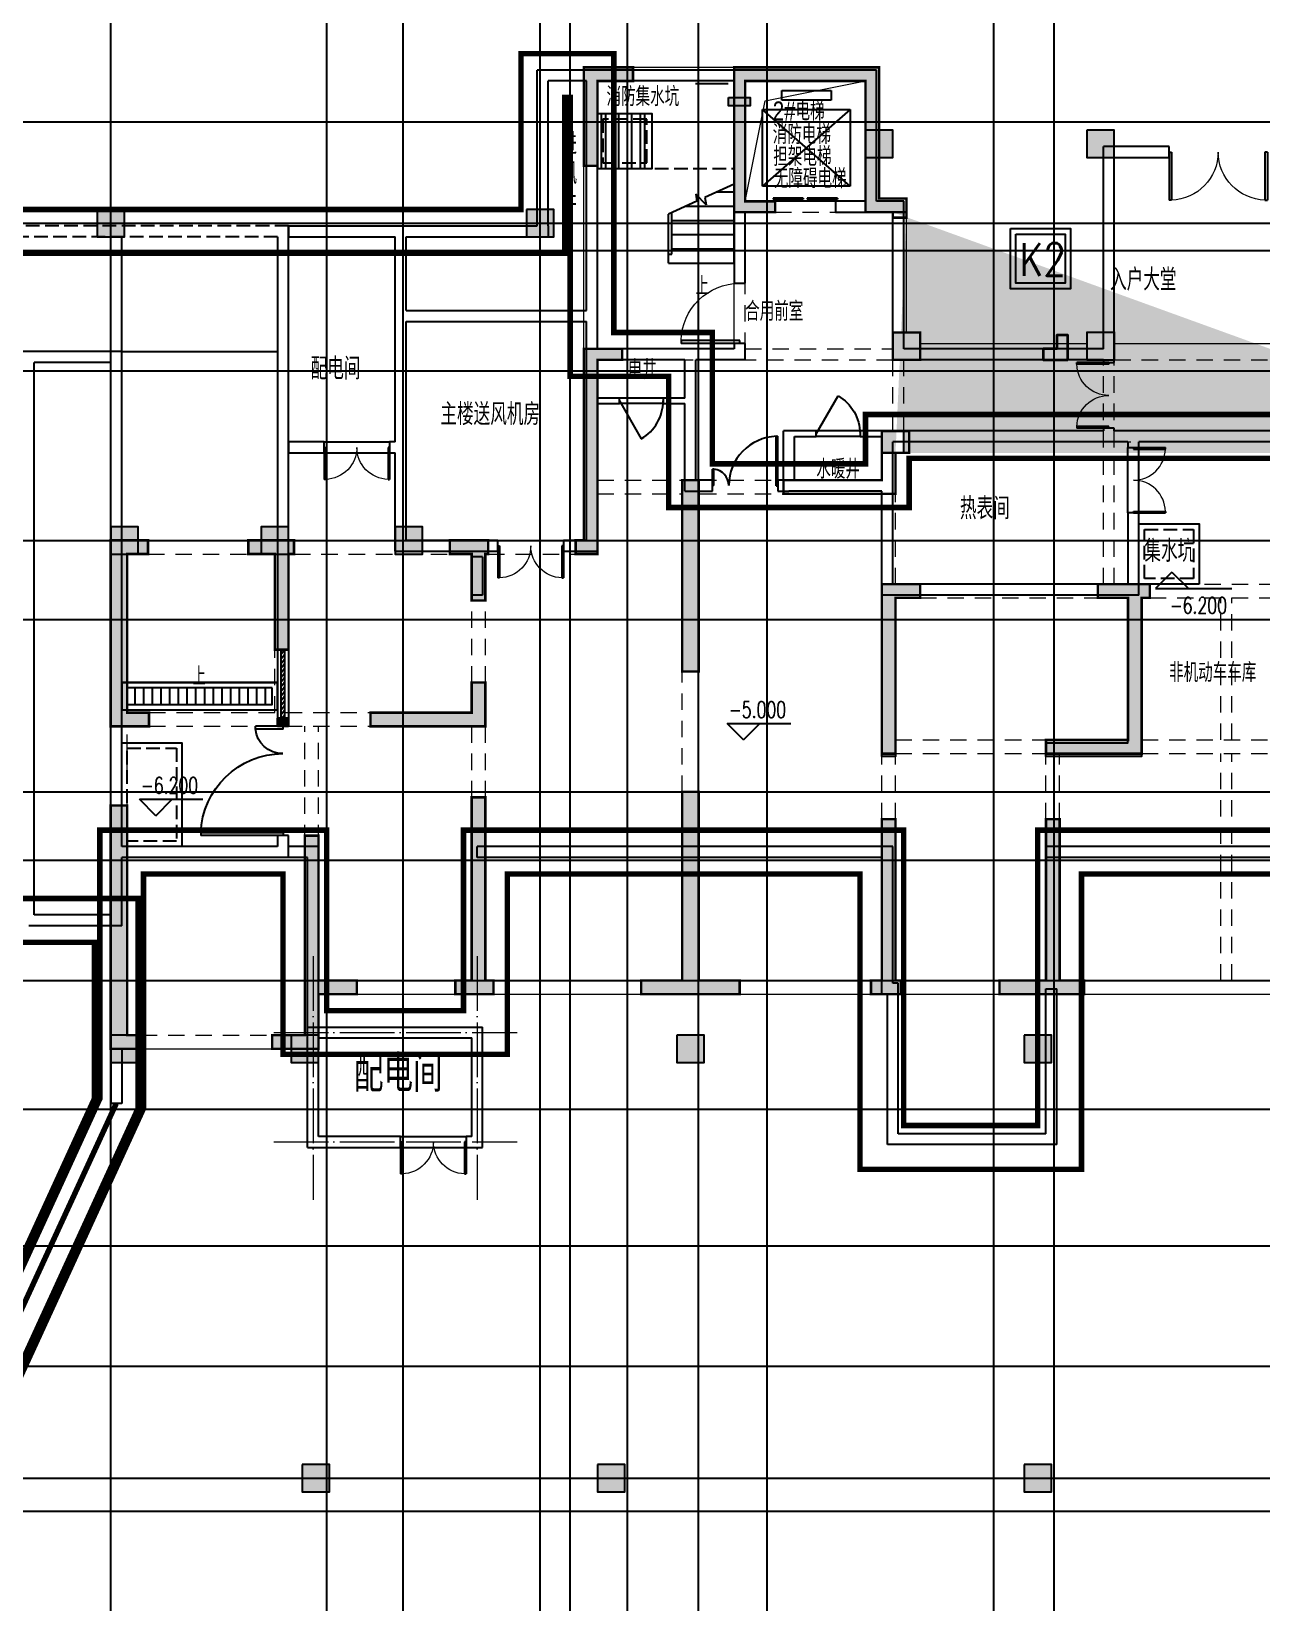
# Model space of a CAD drawing. Extents: x 369444 to 684549, y -549309 to 575337.
# Drawn here: x 395924 to 418417, y 172933 to 201663 of the extents above; entities that cross this region are included whole.
import ezdxf

# ---------------------------------------------------------------- set-up
doc = ezdxf.new("R2010")
doc.units = 0
doc.header["$LTSCALE"] = 1000
doc.header["$MEASUREMENT"] = 0
for name, pattern in [('__DASH', [0.35, 0.25, -0.1]), ('DASH', [0.35, 0.25, -0.1]), ('DOTE', [2.42, 2, -0.2, 0.02, -0.2]), ('线型3', [500, 300, -200])]:
    doc.linetypes.add(name, pattern=pattern)
for name, color, linetype, lineweight in [('15077', 150, 'Continuous', 18), ('DOTE2', 122, 'DOTE', 9), ('TEXT', 7, 'Continuous', 13), ('柱', 2, 'Continuous', 35), ('梁', 4, 'Continuous', 18), ('梁虚线', 134, '线型3', 18), ('洞口边线', 9, 'Continuous', 18)]:
    doc.layers.add(name, color=color, linetype=linetype, lineweight=lineweight)
for name, color, linetype in [('A-DIM-门窗', 181, 'Continuous'), ('COLUMN', 9, 'Continuous'), ('DIM_ELEV', 3, 'Continuous'), ('DIM_IDEN', 3, 'Continuous'), ('DIM_SYMB', 3, 'Continuous'), ('DOTE', 1, 'Continuous'), ('EVTR', 2, 'Continuous'), ('PUB_TEXT', 7, 'Continuous'), ('STAIR', 2, 'Continuous'), ('WALL', 9, 'Continuous'), ('WINDOW', 4, 'Continuous'), ('房间名称', 72, 'Continuous'), ('排水', 61, 'Continuous'), ('看线', 8, 'Continuous'), ('砼墙', 151, 'Continuous'), ('车库集水坑', 60, 'Continuous'), ('防火分区线', 7, 'Continuous'), ('集水坑图层', 125, 'Continuous')]:
    doc.layers.add(name, color=color, linetype=linetype)
doc.styles.add('_HNSJY', font='HNSJY-07.shx', dxfattribs={"width": 0.75, "bigfont": 'HNSJY-HZ.shx'})
doc.styles.add('_HZTXT', font='txt.shx', dxfattribs={"width": 0.8, "bigfont": 'HZTXT.shx'})
doc.styles.add('_TCH_DIM', font='SIMPLEX', dxfattribs={"bigfont": 'GBCBIG'})
doc.styles.add('HNSJY', font='hnsjy-07.shx', dxfattribs={"width": 0.8, "bigfont": 'hnsjy-hz.shx'})

# ---------------------------------------------------------------- blocks, each defined once
blk = doc.blocks.new('asdfsdgdhfjgh')
at = {"layer": 'WALL'}
h = blk.add_hatch(color=0, dxfattribs=at)
h.dxf.hatch_style = 1
h.paths.add_polyline_path([(-453474, -165869), (-453474, -165369), (-453974, -165369), (-453974, -165869)], flags=17)
h.paths.add_polyline_path([(-457774, -165869), (-457774, -165369), (-458274, -165369), (-458274, -165869)], flags=17)
h.paths.add_polyline_path([(-461324, -165869), (-461324, -165369), (-461824, -165369), (-461824, -165869)], flags=17)
h.paths.add_polyline_path([(-449124, -165869), (-449124, -165369), (-449674, -165369), (-449674, -165869)], flags=17)
h.paths.add_polyline_path([(-449674, -167569), (-449424, -167569), (-449424, -167169), (-449824, -167169), (-449824, -167569)], flags=17)
h.paths.add_polyline_path([(-461774, -167569), (-461624, -167569), (-461624, -167169), (-462024, -167169), (-462024, -167569)], flags=17)
h.paths.add_polyline_path([(-446924, -160969), (-449124, -160969), (-449124, -163169), (-448574, -163169), (-448574, -163369), (-449374, -163369), (-449374, -160719), (-446724, -160719), (-446724, -163369), (-447474, -163369), (-447474, -163169), (-446924, -163169)])
h.paths.add_polyline_path([(-457524, -170219), (-458074, -170219), (-458074, -169969), (-457524, -169969), (-457124, -169969), (-457124, -170219), (-457274, -170219), (-457274, -173119), (-459024, -173119), (-459024, -172869), (-457524, -172869)])
h.paths.add_polyline_path([(-444224, -160969), (-444874, -160969), (-444874, -160719), (-443974, -160719), (-443974, -162519), (-444224, -162519)])
h.paths.add_polyline_path([(-466574, -160769), (-467224, -160769), (-467224, -162319), (-467474, -162319), (-467474, -160519), (-466574, -160519)])
h.paths.add_polyline_path([(-451574, -177469), (-452424, -177469), (-453124, -177469), (-453124, -177219), (-452674, -177219), (-452674, -174269), (-452424, -174269), (-452424, -177219), (-451574, -177219)])
h.paths.add_polyline_path([(-459024, -177469), (-459874, -177469), (-459874, -177219), (-459024, -177219), (-459024, -174269), (-458774, -174269), (-458774, -177219), (-458324, -177219), (-458324, -177469)])
h.paths.add_polyline_path([(-453374, -170219), (-453924, -170219), (-453924, -172869), (-452424, -172869), (-452424, -173119), (-454174, -173119), (-454174, -170219), (-454324, -170219), (-454324, -169969), (-453924, -169969), (-453374, -169969)])
h.paths.add_polyline_path([(-437849, -169419), (-438324, -169419), (-438324, -171169), (-438574, -171169), (-438574, -169419), (-438674, -169419), (-438674, -169169), (-438324, -169169), (-437849, -169169)])
h.paths.add_polyline_path([(-441624, -177469), (-441924, -177469), (-442324, -177469), (-442324, -177219), (-442174, -177219), (-442174, -173869), (-441924, -173869), (-441924, -177219), (-441624, -177219)])
h.paths.add_polyline_path([(-445024, -177469), (-446049, -177469), (-446824, -177469), (-446824, -177219), (-446074, -177219), (-446074, -173769), (-445774, -173769), (-445774, -177219), (-445024, -177219)])
h.paths.add_polyline_path([(-469274, -171769), (-469274, -172569), (-471374, -172569), (-471374, -172319), (-469524, -172319), (-469524, -171769)])
h.paths.add_polyline_path([(-461574, -163169), (-462324, -163169), (-462324, -160769), (-464524, -160769), (-464524, -162969), (-463974, -162969), (-463974, -163169), (-464724, -163169), (-464724, -160519), (-462074, -160519), (-462074, -162919), (-461574, -162919)])
h.paths.add_polyline_path([(-449674, -170219), (-450124, -170219), (-450124, -169969), (-449424, -169969), (-449424, -173119), (-449674, -173119)])
h.paths.add_polyline_path([(-461324, -170219), (-461774, -170219), (-461774, -173119), (-462024, -173119), (-462024, -169969), (-461324, -169969)])
h.paths.add_polyline_path([(-465649, -177469), (-466424, -177469), (-466424, -177219), (-465674, -177219), (-465674, -173769), (-465374, -173769), (-465374, -177219), (-464624, -177219), (-464624, -177469)])
h.paths.add_polyline_path([(-469524, -177469), (-469824, -177469), (-469824, -177219), (-469524, -177219), (-469524, -173869), (-469274, -173869), (-469274, -177219), (-469124, -177219), (-469124, -177469)])
h.paths.add_polyline_path([(-473124, -169419), (-473599, -169419), (-473599, -169169), (-473124, -169169), (-472774, -169169), (-472774, -169419), (-472874, -169419), (-472874, -171169), (-473124, -171169)])
h.paths.add_polyline_path([(-435324, -178469), (-435874, -178469), (-435874, -178219), (-435624, -178219), (-435624, -174019), (-435324, -174019)])
h.paths.add_polyline_path([(-475574, -178469), (-476124, -178469), (-476124, -174019), (-475824, -174019), (-475824, -178219), (-475574, -178219)])
h.paths.add_polyline_path([(-443824, -169419), (-444224, -169419), (-444224, -165869), (-444624, -165869), (-444624, -165669), (-443974, -165669), (-443974, -169169), (-443824, -169169)])
h.paths.add_polyline_path([(-467224, -169419), (-467624, -169419), (-467624, -169169), (-467474, -169169), (-467474, -165669), (-466774, -165669), (-466774, -165869), (-467224, -165869)])
h.paths.add_polyline_path([(-439124, -177469), (-439824, -177469), (-439824, -177219), (-439124, -177219), (-439124, -174569), (-438874, -174569), (-438874, -177219), (-438874, -178219), (-438274, -178219), (-438274, -178469), (-439124, -178469)])
h.paths.add_polyline_path([(-465374, -168069), (-465374, -171569), (-465674, -171569), (-465674, -168069)])
h.paths.add_polyline_path([(-471624, -177469), (-472324, -177469), (-472324, -178469), (-473174, -178469), (-473174, -178219), (-472574, -178219), (-472574, -177219), (-472574, -174569), (-472324, -174569), (-472324, -177219), (-471624, -177219)])
h.paths.add_polyline_path([(-445774, -168069), (-445774, -171569), (-446074, -171569), (-446074, -168069)])
h.paths.add_polyline_path([(-449424, -177469), (-449774, -177469), (-449774, -177219), (-449674, -177219), (-449674, -174269), (-449424, -174269), (-449424, -177219), (-449224, -177219), (-449224, -177469)])
h.paths.add_polyline_path([(-461674, -177469), (-462024, -177469), (-462224, -177469), (-462224, -177219), (-462024, -177219), (-462024, -174269), (-461774, -174269), (-461774, -177219), (-461674, -177219)])
h.paths.add_polyline_path([(-435324, -172569), (-436024, -172569), (-436024, -172319), (-435624, -172319), (-435624, -169419), (-435999, -169419), (-435999, -169169), (-435324, -169169)])
h.paths.add_polyline_path([(-475424, -172569), (-476124, -172569), (-476124, -169169), (-475449, -169169), (-475449, -169419), (-475824, -169419), (-475824, -172319), (-475424, -172319)])
h.paths.add_polyline_path([(-442174, -169419), (-442224, -169419), (-442224, -169169), (-441924, -169169), (-441524, -169169), (-441524, -169419), (-441924, -169419), (-441924, -170269), (-442174, -170269)])
h.paths.add_polyline_path([(-469224, -169419), (-469274, -169419), (-469274, -170269), (-469524, -170269), (-469524, -169419), (-469924, -169419), (-469924, -169169), (-469524, -169169), (-469224, -169169)])
h.paths.add_polyline_path([(-440074, -172569), (-442174, -172569), (-442174, -171769), (-441924, -171769), (-441924, -172319), (-440074, -172319)])
edge = h.paths.add_edge_path()
edge.add_line((-461824, -163169), (-461824, -163269))
edge.add_line((-461824, -163269), (-461574, -163269))
edge.add_line((-461574, -163269), (-461574, -163169))
edge.add_line((-461774, -167569), (-461774, -168319))
edge.add_line((-461774, -168319), (-463824, -168319))
edge.add_line((-463824, -168319), (-463824, -168069))
edge.add_line((-463824, -168069), (-462024, -168069))
edge.add_line((-462024, -168069), (-462024, -167569))
edge.add_line((-449424, -167569), (-449424, -168069))
edge.add_line((-449424, -168069), (-447624, -168069))
edge.add_line((-447624, -168069), (-447624, -168319))
edge.add_line((-447624, -168319), (-449674, -168319))
edge.add_line((-449674, -168319), (-449674, -167569))
h.paths.add_polyline_path([(-462024, -168319), (-461774, -168319), (-461774, -167569), (-462024, -167569)], flags=16)
h.paths.add_polyline_path([(-463824, -168319), (-462024, -168319), (-462024, -168069), (-463824, -168069)], flags=16)
h.paths.add_polyline_path([(-449674, -168069), (-449424, -168069), (-449424, -167569), (-449674, -167569)], flags=16)
h.paths.add_polyline_path([(-449674, -168319), (-447624, -168319), (-447624, -168069), (-449674, -168069)], flags=16)
h.paths.add_polyline_path([(-461824, -163269), (-461574, -163269), (-461574, -163169), (-461824, -163169)], flags=16)
at = {"layer": 'WALL', "color": 0}
for points in [[(-466574, -160769), (-467224, -160769), (-467224, -162319), (-467474, -162319), (-467474, -160519), (-466574, -160519)], [(-461574, -163169), (-462324, -163169), (-462324, -160769), (-464524, -160769), (-464524, -162969), (-463974, -162969), (-463974, -163169), (-464724, -163169), (-464724, -160519), (-462074, -160519), (-462074, -162919), (-461574, -162919)], [(-461324, -165869), (-461324, -165369), (-461824, -165369), (-461824, -165869)], [(-457774, -165869), (-457774, -165369), (-458274, -165369), (-458274, -165869)], [(-467224, -169419), (-467624, -169419), (-467624, -169169), (-467474, -169169), (-467474, -165669), (-466774, -165669), (-466774, -165869), (-467224, -165869)], [(-461774, -167569), (-461624, -167569), (-461624, -167169), (-462024, -167169), (-462024, -167569)], [(-465374, -168069), (-465374, -171569), (-465674, -171569), (-465674, -168069)], [(-475424, -172569), (-476124, -172569), (-476124, -169169), (-475449, -169169), (-475449, -169419), (-475824, -169419), (-475824, -172319), (-475424, -172319)], [(-473124, -169419), (-473599, -169419), (-473599, -169169), (-473124, -169169), (-472774, -169169), (-472774, -169419), (-472874, -169419), (-472874, -171169), (-473124, -171169)], [(-469224, -169419), (-469274, -169419), (-469274, -170269), (-469524, -170269), (-469524, -169419), (-469924, -169419), (-469924, -169169), (-469524, -169169), (-469224, -169169)], [(-461324, -170219), (-461774, -170219), (-461774, -173119), (-462024, -173119), (-462024, -169969), (-461324, -169969)], [(-457524, -170219), (-458074, -170219), (-458074, -169969), (-457524, -169969), (-457124, -169969), (-457124, -170219), (-457274, -170219), (-457274, -173119), (-459024, -173119), (-459024, -172869), (-457524, -172869)], [(-469274, -171769), (-469274, -172569), (-471374, -172569), (-471374, -172319), (-469524, -172319), (-469524, -171769)], [(-465649, -177469), (-466424, -177469), (-466424, -177219), (-465674, -177219), (-465674, -173769), (-465374, -173769), (-465374, -177219), (-464624, -177219), (-464624, -177469)], [(-475574, -178469), (-476124, -178469), (-476124, -174019), (-475824, -174019), (-475824, -178219), (-475574, -178219)], [(-469524, -177469), (-469824, -177469), (-469824, -177219), (-469524, -177219), (-469524, -173869), (-469274, -173869), (-469274, -177219), (-469124, -177219), (-469124, -177469)], [(-461674, -177469), (-462024, -177469), (-462224, -177469), (-462224, -177219), (-462024, -177219), (-462024, -174269), (-461774, -174269), (-461774, -177219), (-461674, -177219)], [(-459024, -177469), (-459874, -177469), (-459874, -177219), (-459024, -177219), (-459024, -174269), (-458774, -174269), (-458774, -177219), (-458324, -177219), (-458324, -177469)], [(-471624, -177469), (-472324, -177469), (-472324, -178469), (-473174, -178469), (-473174, -178219), (-472574, -178219), (-472574, -177219), (-472574, -174569), (-472324, -174569), (-472324, -177219), (-471624, -177219)]]:
    blk.add_lwpolyline(points, close=True, dxfattribs=at)
for points in [[(-461824, -163169), (-461824, -163269), (-461574, -163269), (-461574, -163169)], [(-461774, -167569), (-461774, -168319), (-463824, -168319), (-463824, -168069), (-462024, -168069), (-462024, -167569)]]:
    blk.add_lwpolyline(points, dxfattribs=at)
blk = doc.blocks.new('sdgsdfdfjgfkhj')
at = {"layer": 'WALL'}
h = blk.add_hatch(color=256, dxfattribs=at)
h.dxf.hatch_style = 1
h.paths.add_polyline_path([(-239421, -206727), (-239421, -206227), (-239671, -206227), (-239921, -206227), (-239921, -206727), (-239671, -206727)])
h.paths.add_polyline_path([(-252121, -206727), (-252121, -206227), (-252371, -206227), (-252621, -206227), (-252621, -206727), (-252371, -206727)])
h.paths.add_polyline_path([(-225621, -213977), (-225621, -213477), (-226121, -213477), (-226121, -213727), (-226121, -213977), (-225921, -213977)])
h.paths.add_polyline_path([(-230821, -213977), (-230821, -213477), (-231321, -213477), (-231321, -213977)])
h.paths.add_polyline_path([(-260721, -213977), (-260721, -213477), (-261221, -213477), (-261221, -213977)])
h.paths.add_polyline_path([(-263171, -213977), (-263171, -213727), (-263171, -213477), (-263671, -213477), (-263671, -213727), (-263671, -213977), (-263421, -213977)])
h.paths.add_polyline_path([(-265921, -213977), (-265921, -213727), (-265921, -213477), (-266421, -213477), (-266421, -213977), (-266121, -213977)])
h.paths.add_polyline_path([(-225621, -217127), (-225621, -216627), (-225921, -216627), (-226121, -216627), (-226121, -216877), (-226121, -217127)])
h.paths.add_polyline_path([(-225621, -223277), (-225621, -222777), (-225921, -222777), (-226121, -222777), (-226121, -223027), (-226121, -223277)])
h.paths.add_polyline_path([(-262621, -223277), (-262621, -222777), (-262871, -222777), (-263121, -222777), (-263121, -223027), (-263121, -223277)])
h.paths.add_polyline_path([(-265921, -223277), (-265921, -223027), (-265921, -222777), (-266121, -222777), (-266421, -222777), (-266421, -223277)])
for points in [[(-252121, -206727), (-252121, -206227), (-252371, -206227), (-252621, -206227), (-252621, -206727), (-252371, -206727)], [(-265921, -213977), (-265921, -213727), (-265921, -213477), (-266421, -213477), (-266421, -213977), (-266121, -213977)], [(-263171, -213977), (-263171, -213727), (-263171, -213477), (-263671, -213477), (-263671, -213727), (-263671, -213977), (-263421, -213977)], [(-260721, -213977), (-260721, -213477), (-261221, -213477), (-261221, -213977)], [(-265921, -223277), (-265921, -223027), (-265921, -222777), (-266121, -222777), (-266421, -222777), (-266421, -223277)], [(-262621, -223277), (-262621, -222777), (-262871, -222777), (-263121, -222777), (-263121, -223027), (-263121, -223277)]]:
    blk.add_lwpolyline(points, close=True, dxfattribs=at)
blk = doc.blocks.new('$DorLib2D$00000002')
for p, q in [((-0.5, 0), (-0.5, 0.4875)), ((-0.475, 0.4875), (-0.5, 0.4875)), ((-0.475, 0), (-0.475, 0.4875)), ((0.475, 0), (0.475, 0.4875)), ((0.475, 0.4875), (0.5, 0.4875)), ((0.5, 0), (0.5, 0.4875)), ((-0.5, 0), (-0.475, 0)), ((0.5, 0), (0.475, 0))]:
    blk.add_line(p, q)
at = {"lineweight": 13}
for centre, start, end in [((-0.4875, 0), 0, 88.53072), ((0.4875, 0), 91.46928, 180)]:
    blk.add_arc(centre, 0.4875, start, end, dxfattribs=at)
blk = doc.blocks.new('$DORLIB2D$00000127')
at = {"color": 0}
for points in [[(-0.533, 0.795), (-0.533, 0.69)], [(-0.033, 0.795), (-0.533, 0.795)], [(-0.033, 0.795), (-0.033, 0.69)], [(0.533, 0.795), (0.033, 0.795)], [(0.033, 0.795), (0.033, 0.69)], [(0.533, 0.795), (0.533, 0.69)], [(-0.033, 0.69), (-0.533, 0.69)], [(0.533, 0.69), (0.033, 0.69)], [(0.5, 0.5), (-0.5, 0.5)]]:
    blk.add_lwpolyline(points, dxfattribs=at)
blk = doc.blocks.new('$DORLIB2D$00000228')
at = {"color": 0, "lineweight": -2}
blk.add_line((0.5, 0), (0, 0.866), dxfattribs=at)
blk.add_arc((0.5, 0), 1, 120, 180, dxfattribs=at)
blk = doc.blocks.new('$DorLib2D$00000001')
for p, q in [((0.45, 0.975), (0.5, 0.975)), ((0.45, 0), (0.45, 0.975)), ((0.5, 0), (0.5, 0.975)), ((0.5, 0), (0.45, 0))]:
    blk.add_line(p, q)
at = {"lineweight": 13}
blk.add_arc((0.475, 0), 0.975, 91.4693, 180, dxfattribs=at)
blk = doc.blocks.new('$DorLib2D$00000225')
at = {"color": 0}
for p, q in [((0.475, -0.001), (0.475, 0.752)), ((0.475, 0.752), (0.5, 0.752)), ((0.5, -0.001), (0.5, 0.752)), ((-0.5, 0), (-0.5, 0.252)), ((-0.475, 0.252), (-0.5, 0.252)), ((-0.475, 0), (-0.475, 0.252)), ((-0.475, 0), (-0.5, 0)), ((0.475, -0.001), (0.5, -0.001))]:
    blk.add_line(p, q, dxfattribs=at)
for centre, radius, start, end in [((0.505, -0.002), 0.755, 92.2493, 179.7238), ((-0.501, 0.003), 0.251, 359.7899, 84.0974)]:
    blk.add_arc(centre, radius, start, end, dxfattribs=at)
blk = doc.blocks.new('$WINLIB2D$00000039')
at = {"color": 0}
for points in [[(-0.5, 0.5), (-0.5, -0.5)], [(0.5, 0.5), (-0.5, 0.5)], [(0.5, -0.5), (0.5, 0.5)], [(-0.5, 0.167), (0.5, 0.167)], [(-0.452, -0.167), (-0.5, 0.084)], [(-0.384, -0.167), (-0.448, 0.167)], [(-0.316, -0.167), (-0.38, 0.167)], [(-0.248, -0.167), (-0.312, 0.167)], [(-0.18, -0.167), (-0.244, 0.167)], [(-0.112, -0.167), (-0.176, 0.167)], [(-0.044, -0.167), (-0.108, 0.167)], [(0.024, -0.167), (-0.04, 0.167)], [(0.092, -0.167), (0.028, 0.167)], [(0.16, -0.167), (0.096, 0.167)], [(0.228, -0.167), (0.164, 0.167)], [(0.296, -0.167), (0.232, 0.167)], [(0.364, -0.167), (0.3, 0.167)], [(0.432, -0.167), (0.368, 0.167)], [(0.5, -0.167), (0.436, 0.167)], [(-0.5, -0.167), (0.5, -0.167)], [(0.5, -0.5), (-0.5, -0.5)]]:
    blk.add_lwpolyline(points, dxfattribs=at)
blk = doc.blocks.new('column500')
h = blk.add_hatch(color=0)
h.dxf.hatch_style = 1
h.paths.add_polyline_path([(-216381, -381440), (-215881, -381440), (-215881, -380940), (-216381, -380940)])
at = {"color": 0}
blk.add_lwpolyline([(-216381, -381440), (-215881, -381440), (-215881, -380940), (-216381, -380940)], close=True, dxfattribs=at)
blk = doc.blocks.new('FT-289130552', base_point=(-13758, 881))
at = {"layer": '柱', "ltscale": 1}
h = blk.add_hatch(color=0, dxfattribs=at)
h.dxf.hatch_style = 1
h.paths.add_polyline_path([(3742, 14281), (3742, 14731), (3542, 14731), (3542, 14481), (3292, 14481), (3292, 14281)])
h.paths.add_polyline_path([(9842, 14281), (10292, 14281), (10292, 14481), (10042, 14481), (10042, 14731), (9842, 14731)])
at = {"layer": '柱', "color": 0, "ltscale": 1}
for points, const_width in [([(1042, 14281), (1042, 14781), (542, 14781), (542, 14281)], 45), ([(4592, 14281), (4592, 14781), (4092, 14781), (4092, 14281)], 35), ([(592, 12581), (842, 12581), (842, 12981), (342, 12981), (342, 12581)], 45)]:
    blk.add_lwpolyline(points, close=True, dxfattribs=dict(at, const_width=const_width))
blk.add_lwpolyline([(3742, 14281), (3742, 14731), (3542, 14731), (3542, 14481), (3292, 14481), (3292, 14281)], close=True, dxfattribs=at)
at = {"layer": '梁', "color": 0, "lineweight": 18, "ltscale": 1}
for p, q in [((-4458, 19631), (-2358, 19631)), ((-4458, 19381), (-2358, 19381)), ((-5108, 14481), (-5108, 17831)), ((-4858, 14481), (-4858, 17831)), ((-2358, 14481), (-2358, 16981)), ((-1608, 17181), (42, 17181)), ((792, 14781), (792, 16981)), ((-4408, 14481), (-2358, 14481)), ((1042, 14581), (4092, 14581)), ((4592, 14581), (8392, 14581)), ((-13073, 10981), (-11243, 10981)), ((-10408, 10981), (-7558, 10981)), ((-13758, 6131), (-13758, 7581)), ((-9258, 2681), (-7458, 2681)), ((-6758, 2681), (-4058, 2681)), ((-2258, 2681), (142, 2681)), ((692, 2681), (2492, 2681)), ((4042, 2681), (9242, 2681)), ((-13208, 1681), (-10808, 1681))]:
    blk.add_line(p, q, dxfattribs=at)
at = {"layer": '梁虚线', "color": 0, "lineweight": 18, "ltscale": 0.001}
for p, q in [((-2158, 14481), (-2158, 16981)), ((-1608, 16981), (42, 16981)), ((542, 14781), (542, 16981)), ((-2158, 14481), (542, 14481)), ((-4408, 14281), (-2258, 14281)), ((-2258, 14281), (542, 14281)), ((542, 12981), (542, 14281)), ((742, 12981), (742, 14281)), ((1042, 14281), (4092, 14281)), ((4392, 10181), (4392, 14281)), ((4592, 14281), (8392, 14281)), ((4592, 10181), (4592, 14281)), ((742, 12981), (4392, 12981)), ((4592, 12981), (8392, 12981)), ((742, 12781), (4392, 12781)), ((4592, 12781), (8392, 12781)), ((-4858, 12081), (-3333, 12081)), ((-2983, 12081), (-1358, 12081)), ((-4858, 11831), (-3333, 11831)), ((-2983, 11831), (-1358, 11831)), ((342, 10181), (342, 11831)), ((592, 10181), (592, 11831)), ((-6858, 10981), (-5258, 10981)), ((-13073, 10731), (-11243, 10731)), ((-10408, 10731), (-7558, 10731)), ((-6858, 10731), (-5258, 10731)), ((1042, 10181), (4292, 10181)), ((5242, 10181), (8042, 10181)), ((-7158, 8381), (-7158, 9881)), ((-6908, 8381), (-6908, 9881)), ((1042, 9931), (4292, 9931)), ((5242, 9931), (8042, 9931)), ((6542, 7331), (6542, 9931)), ((6742, 7331), (6742, 9931)), ((-10758, 7831), (-10758, 8981)), ((-10508, 7831), (-10508, 8981)), ((-3308, 6381), (-3308, 8581)), ((-3008, 6381), (-3008, 8581)), ((-13058, 7831), (-8958, 7831)), ((-13458, 6131), (-13458, 7581)), ((-13058, 7581), (-8958, 7581)), ((-10208, 5481), (-10208, 7581)), ((-9958, 5481), (-9958, 7581)), ((-7158, 6281), (-7158, 7581)), ((-6908, 6281), (-6908, 7581)), ((592, 7331), (3342, 7331)), ((5092, 7331), (8192, 7331)), ((342, 5881), (342, 7081)), ((592, 5881), (592, 7081)), ((592, 7081), (3342, 7081)), ((3342, 5881), (3342, 7081)), ((3592, 5881), (3592, 7081)), ((5092, 7081), (8192, 7081)), ((6542, 2931), (6542, 7081)), ((6742, 2931), (6742, 7081)), ((-9258, 2931), (-7458, 2931)), ((-6758, 2931), (-4058, 2931)), ((-2258, 2931), (142, 2931)), ((692, 2931), (2492, 2931)), ((4042, 2931), (9242, 2931)), ((-13208, 1931), (-10808, 1931))]:
    blk.add_line(p, q, dxfattribs=at)
at = {"layer": '洞口边线', "color": 0, "ltscale": 1}
blk.add_lwpolyline([(42, 19381), (-2158, 19381), (-2158, 17181), (-1795, 19019), (42, 19381)], close=True, dxfattribs=at)
at = {"layer": '砼墙', "color": 0, "ltscale": 1, "const_width": 45}
for points in [[(-4208, 19381), (-4858, 19381), (-4858, 17831), (-5108, 17831), (-5108, 19631), (-4208, 19631)], [(792, 16981), (42, 16981), (42, 19381), (-2158, 19381), (-2158, 17181), (-1608, 17181), (-1608, 16981), (-2358, 16981), (-2358, 19631), (292, 19631), (292, 17231), (792, 17231)], [(-4858, 10731), (-5258, 10731), (-5258, 10981), (-5108, 10981), (-5108, 14481), (-4408, 14481), (-4408, 14281), (-4858, 14281)], [(-3008, 12081), (-3008, 8581), (-3308, 8581), (-3308, 12081)], [(-13058, 7581), (-13758, 7581), (-13758, 10981), (-13073, 10981), (-13073, 10731), (-13458, 10731), (-13458, 7831), (-13058, 7831)], [(-10758, 10731), (-11243, 10731), (-11243, 10981), (-10758, 10981), (-10408, 10981), (-10408, 10731), (-10508, 10731), (-10508, 8981), (-10758, 8981)], [(-6858, 10731), (-6908, 10731), (-6908, 9881), (-7158, 9881), (-7158, 10731), (-7558, 10731), (-7558, 10981), (-7158, 10981), (-6858, 10981)], [(1042, 9931), (592, 9931), (592, 7081), (342, 7081), (342, 10181), (1042, 10181)], [(4842, 9931), (4292, 9931), (4292, 10181), (4842, 10181), (5242, 10181), (5242, 9931), (5092, 9931), (5092, 7081), (3342, 7081), (3342, 7331), (4842, 7331)], [(-6908, 8381), (-6908, 7581), (-9008, 7581), (-9008, 7831), (-7158, 7831), (-7158, 8381)], [(-3283, 2681), (-4058, 2681), (-4058, 2931), (-3308, 2931), (-3308, 6381), (-3008, 6381), (-3008, 2931), (-2258, 2931), (-2258, 2681)], [(-13208, 1681), (-13758, 1681), (-13758, 6131), (-13458, 6131), (-13458, 1931), (-13208, 1931)], [(-7158, 2681), (-7458, 2681), (-7458, 2931), (-7158, 2931), (-7158, 6281), (-6908, 6281), (-6908, 2931), (-6758, 2931), (-6758, 2681)], [(692, 2681), (342, 2681), (142, 2681), (142, 2931), (342, 2931), (342, 5881), (592, 5881), (592, 2931), (692, 2931)], [(3342, 2681), (2492, 2681), (2492, 2931), (3342, 2931), (3342, 5881), (3592, 5881), (3592, 2931), (4042, 2931), (4042, 2681)], [(-9258, 2681), (-9958, 2681), (-9958, 1681), (-10808, 1681), (-10808, 1931), (-10208, 1931), (-10208, 2931), (-10208, 5581), (-9958, 5581), (-9958, 2931), (-9258, 2931)]]:
    blk.add_lwpolyline(points, close=True, dxfattribs=at)
for points in [[(542, 16981), (542, 16881), (792, 16881), (792, 16981)], [(592, 12581), (592, 11831), (-1458, 11831), (-1458, 12081), (342, 12081), (342, 12581)]]:
    blk.add_lwpolyline(points, dxfattribs=at)

msp = doc.modelspace()

# ---------------------------------------------------------------- hatches: boundary and pattern name
at = {"layer": 'A-DIM-门窗'}
h = msp.add_hatch(color=4, dxfattribs=at)
h.dxf.hatch_style = 1
h.paths.add_polyline_path([(408668.3, 200452.6), (409068.3, 200452.6), (409068.3, 200302.6), (408668.3, 200302.6)])
at = {"layer": 'WALL'}
h = msp.add_hatch(color=256, dxfattribs=at)
h.dxf.hatch_style = 1
h.paths.add_polyline_path([(400424.5, 189107), (400624.5, 189107), (400624.5, 188957), (400424.5, 188957)])
at = {"layer": '看线'}
h = msp.add_hatch(dxfattribs=at)
h.set_pattern_fill('ANSI31', color=256, scale=100, angle=-315, style=0)
h.set_pattern_definition([(90, (-230986.53, -1471262.9), (-158.75, 2e-13), [])])
h.paths.add_polyline_path([(400324.5, 189657.2), (397674.5, 189657.2), (397674.5, 189357.2), (400324.5, 189357.2)])
at = {"layer": '集水坑图层'}
h = msp.add_hatch(dxfattribs=at)
h.set_pattern_fill('ANSI32', color=256, scale=50, angle=45, style=0)
h.set_pattern_definition([(270, (89163.6, 90604.42), (-238.125, -6e-14), []), (270, (89242.96, 90525.04), (-238.125, -6e-14), [])])
h.paths.add_polyline_path([(406274.5, 199157), (406274.5, 199657), (406274.5, 200157), (407274.5, 200157), (407274.5, 199157)])

# ---------------------------------------------------------------- linework, layer by layer
at = {"color": 2}
for p, q in [((397574.5, 195807.2, -13.8), (397574.5, 197907.2, -13.8)), ((397574.5, 195807.2, -13.9), (400424.5, 195807.2, -13.9)), ((397574.5, 189757.2, -13.9), (400424.5, 189757.2, -13.9))]:
    msp.add_line(p, q, dxfattribs=at)
at = {"layer": 'A-DIM-门窗', "color": 4, "elevation": 14}
msp.add_lwpolyline([(408668.3, 200452.6), (409068.3, 200452.6), (409068.3, 200302.6), (408668.3, 200302.6), (408668.3, 200452.6)], dxfattribs=at)
at = {"layer": 'DIM_ELEV'}
for p, q in [((408066.8, 200708.1), (408666.8, 200708.1)), ((416777.9, 191774.1), (416477.9, 191474.1)), ((416777.9, 191774.1), (417077.9, 191474.1)), ((416477.9, 191474.1), (417870.5, 191474.1)), ((408944.4, 188707), (408644.4, 189007)), ((408644.4, 189007), (409808.7, 189007)), ((408944.4, 188707), (409244.4, 189007)), ((398198.6, 187321.6), (397898.6, 187621.6)), ((397898.6, 187621.6), (399058.1, 187621.6)), ((398198.6, 187321.6), (398498.6, 187621.6))]:
    msp.add_line(p, q, dxfattribs=at)
at = {"layer": 'DIM_IDEN'}
msp.add_circle((406418.3, 200157), 0, dxfattribs=at)
msp.add_circle((406418.3, 200157), 0, dxfattribs=at)
at = {"layer": 'DIM_SYMB'}
msp.add_lwpolyline([(408174.5, 197297, 0, 0, 0), (408174.5, 198167, 80, 0, 0), (408174.5, 198467, 0, 0, 0)], format="xyseb", dxfattribs=at)
at = {"layer": 'DIM_SYMB', "color": 3}
msp.add_lwpolyline([(398974.5, 190157, 0, 0, 0), (398974.5, 196907, 0, 0, 0), (395174.5, 196907, 0, 0, 0), (395174.5, 184107, 0, 0, 0), (392974.5, 184107, 0, 0, 0), (392974.5, 191007, 80, 0, 0), (392974.5, 191307, 0, 0, 0)], format="xyseb", dxfattribs=at)
at = {"layer": 'DOTE', "color": 8}
for p, q in [((397374.5, 59364.2), (397374.5, 476704.8)), ((405774.5, 59364.2), (405774.5, 476704.8)), ((413524.5, 59364.2), (413524.5, 476704.8)), ((401324.5, 59364.2), (401324.5, 261807)), ((402724.5, 59364.2), (402724.5, 261807)), ((405224.5, 59364.2), (405224.5, 261807)), ((406824.5, 59364.2), (406824.5, 261807)), ((408124.5, 59364.2), (408124.5, 261807)), ((409374.5, 59364.2), (409374.5, 261807)), ((414624.5, 59364.2), (414624.5, 261807))]:
    msp.add_line(p, q, dxfattribs=at)
at = {"layer": 'DOTE', "color": 8, "lineweight": -2}
for p, q in [((377844.4, 200007), (624570.9, 200007)), ((377844.4, 198157), (624570.9, 198157)), ((377844.4, 197657), (624570.9, 197657)), ((377844.4, 195457), (624570.9, 195457)), ((377844.4, 192356.9), (624570.9, 192356.9)), ((377844.4, 190907), (624570.9, 190907)), ((377844.4, 187757), (624570.9, 187757)), ((377844.4, 186507), (624570.9, 186507)), ((377844.4, 184307), (624570.9, 184307)), ((377844.4, 181957), (624570.9, 181957)), ((377844.4, 179457), (624570.9, 179457)), ((377844.4, 177257), (624570.9, 177257)), ((377844.4, 175207), (624570.9, 175207)), ((377844.4, 174607), (624570.9, 174607))]:
    msp.add_line(p, q, dxfattribs=at)
at = {"layer": 'DOTE2', "linetype": 'DOTE', "ltscale": 0.5}
for points in [[(401074.5, 184751.1), (401074.5, 180297.9)], [(404074.5, 184751.1), (404074.5, 180297.9)], [(400354.1, 183357), (404807.2, 183357)], [(400354.1, 181357), (404807.2, 181357)]]:
    msp.add_lwpolyline(points, dxfattribs=at)
at = {"layer": 'EVTR'}
for p, q in [((409644.5, 200583.1, 14), (410544.5, 200583.1, 14)), ((409644.5, 200408.1, 14), (409644.5, 200583.1, 14)), ((410544.5, 200583.1, 14), (410544.5, 200408.1, 14)), ((410544.5, 200408.1, 14), (409644.5, 200408.1, 14)), ((410894.5, 198833.1, 14), (409294.5, 200233.1, 14)), ((410894.5, 200233.1, 14), (409294.5, 198833.1, 14)), ((409294.5, 200233.1, 14), (410894.5, 200233.1, 14)), ((409294.5, 198833.1, 14), (409294.5, 200233.1, 14)), ((410894.5, 200233.1, 14), (410894.5, 198833.1, 14)), ((410894.5, 198833.1, 14), (409294.5, 198833.1, 14))]:
    msp.add_line(p, q, dxfattribs=at)
at = {"layer": 'STAIR'}
for p, q in [((408774.5, 198870.7), (408238.1, 198626)), ((408774.5, 197427), (408774.5, 198870.7)), ((408092.7, 198559.7), (407574.5, 198323.3)), ((408260.4, 198492.8), (408071.8, 198684.6)), ((408071.8, 198684.6), (408092.7, 198559.7)), ((408238.1, 198626), (408260.4, 198492.8)), ((408459.5, 198727), (408774.5, 198727)), ((407574.5, 197587), (407574.5, 198323.3)), ((407574.5, 197587), (407574.5, 198323.3)), ((407634.5, 197587), (407634.5, 198350.6)), ((407889.5, 198467), (408774.5, 198467)), ((407634.5, 198207), (408774.5, 198207)), ((407634.5, 197947), (408774.5, 197947)), ((407634.5, 197687), (408774.5, 197687)), ((407574.5, 197427), (407574.5, 197587)), ((407574.5, 197587), (407634.5, 197587)), ((407574.5, 197427), (408774.5, 197427))]:
    msp.add_line(p, q, dxfattribs=at)
at = {"layer": 'WALL'}
for p, q in [((406174.5, 200957), (405174.5, 200957)), ((405174.5, 198107), (405174.5, 200957)), ((408874.5, 200957), (406174.5, 200957)), ((411374.5, 200957), (408874.5, 200957)), ((411374.5, 198557), (411374.5, 200957)), ((406074.5, 200757), (405374.5, 200757)), ((405374.5, 198107), (405374.5, 200757)), ((406074.5, 196557), (406074.5, 200757)), ((408774.5, 200757), (406274.5, 200757)), ((406274.5, 196457), (406274.5, 200757)), ((408774.5, 198457), (408774.5, 200757)), ((411174.5, 200757), (408974.5, 200757)), ((408974.5, 198557), (408974.5, 200757)), ((411174.5, 198557), (411174.5, 200757)), ((415524.5, 195857), (415524.5, 199557)), ((416724.5, 199557), (415524.5, 199557)), ((416724.5, 199357), (416724.5, 199557)), ((415724.5, 195757), (415724.5, 199357)), ((415724.5, 199357), (416724.5, 199357)), ((409524.5, 198557), (408974.5, 198557)), ((409524.5, 198357), (409524.5, 198557)), ((411174.5, 198557), (410624.5, 198557)), ((410624.5, 198557), (410624.5, 198357)), ((411874.5, 198557), (411374.5, 198557)), ((411874.5, 195857), (411874.5, 198557)), ((408774.5, 198457), (408774.5, 197057)), ((408974.5, 198357), (409524.5, 198357)), ((408974.5, 197057), (408974.5, 198357)), ((410624.5, 198357), (411274.5, 198357)), ((411674.5, 198357), (411274.5, 198357)), ((411674.5, 195657), (411674.5, 198357)), ((400624.5, 198107), (402674.5, 198107)), ((400624.5, 198107), (400624.5, 197907)), ((400624.5, 190357), (400624.5, 198106.8)), ((402674.5, 198107), (405174.5, 198107)), ((405374.5, 198107), (405374.5, 198107)), ((405374.5, 198107), (405374.5, 197907)), ((400424.5, 197906.8), (400424.5, 190357)), ((400624.5, 197907), (402574.5, 197907)), ((402574.5, 196457), (402574.5, 197907)), ((402774.5, 196557), (402774.5, 197907)), ((402774.5, 197907), (405274.5, 197907)), ((405274.5, 197907), (405374.5, 197907)), ((408774.5, 197057), (408974.5, 197057)), ((402774.5, 196557), (406074.5, 196557)), ((402574.5, 194157), (402574.5, 196457)), ((402774.5, 196357), (406074.5, 196357)), ((402774.5, 194057), (402774.5, 196357)), ((406074.5, 195757), (406074.5, 196357)), ((406274.5, 195857), (406274.5, 196457)), ((408974.5, 195957), (408774.5, 195957)), ((408774.5, 195957), (408774.5, 195857)), ((408974.5, 195657), (408974.5, 195957)), ((397574.5, 195807.2), (395774.5, 195807.2)), ((397574.5, 186757), (397574.5, 195807.2)), ((406074.5, 194957), (406074.5, 195757)), ((407974.5, 195857), (406274.5, 195857)), ((407874.5, 195657), (406274.5, 195657)), ((406274.5, 194957), (406274.5, 195657)), ((407874.5, 194957), (407874.5, 195657)), ((408774.5, 195857), (407974.5, 195857)), ((408974.5, 195657), (408074.5, 195657)), ((408074.5, 194957), (408074.5, 195657)), ((415524.5, 195657), (411674.5, 195657)), ((415524.5, 195857), (411874.5, 195857)), ((415524.5, 195657), (415524.5, 195607)), ((415724.5, 195607), (415724.5, 195757)), ((397374.5, 195607.2), (395974.5, 195607.2)), ((395974.5, 185507.2), (395974.5, 195607.2)), ((397374.5, 186657), (397374.5, 195607.2)), ((415524.5, 195607), (415724.5, 195607)), ((406074.5, 192357), (406074.5, 194957)), ((406674.3, 194957), (406274.5, 194957)), ((406274.5, 194857), (406674.3, 194857)), ((406274.5, 192157), (406274.5, 194857)), ((406674.3, 194857), (406674.3, 194957)), ((407874.5, 194957), (407474.3, 194957)), ((407474.3, 194957), (407474.3, 194857)), ((407474.3, 194857), (407874.5, 194857)), ((407874.5, 193257), (407874.5, 194857)), ((408074.5, 193457), (408074.5, 194957)), ((409674.5, 193457), (409674.5, 194357)), ((410274.5, 194357), (409674.5, 194357)), ((409874.5, 193457), (409874.5, 194257)), ((409874.5, 194257), (410274.5, 194257)), ((410274.5, 194257), (410274.5, 194357)), ((411574.5, 194357), (411074.5, 194357)), ((411074.5, 194357), (411074.5, 194257)), ((411074.5, 194257), (411474.5, 194257)), ((411474.5, 193457), (411474.5, 194257)), ((415524.5, 194357), (411574.5, 194357)), ((415724.5, 194407), (415524.5, 194407)), ((415524.5, 194407), (415524.5, 194357)), ((415724.5, 194357), (415724.5, 194407)), ((416074.5, 194357), (415724.5, 194357)), ((419475.1, 194357), (416074.5, 194357)), ((401274.5, 194157), (400624.5, 194157)), ((400624.5, 194157), (400624.5, 193957)), ((400624.5, 193957), (401274.5, 193957)), ((401274.5, 193957), (401274.5, 194157)), ((402574.5, 194157), (402474.5, 194157)), ((402474.5, 194157), (402474.5, 193957)), ((402474.5, 193957), (402574.5, 193957)), ((402574.5, 192157), (402574.5, 193957)), ((402774.5, 192357), (402774.5, 194057)), ((411674.5, 193357), (411674.5, 194157)), ((415624.5, 194157), (411674.5, 194157)), ((415974.5, 194157), (415624.5, 194157)), ((415974.5, 194157), (415974.5, 194057)), ((415974.5, 194057), (416174.5, 194057)), ((416174.5, 194057), (416174.5, 194157)), ((419375.1, 194157), (416174.5, 194157)), ((408374.5, 193457), (408074.5, 193457)), ((408374.5, 193257), (408374.5, 193457)), ((409674.5, 193457), (409574.5, 193457)), ((409574.5, 193457), (409574.5, 193257)), ((411474.5, 193457), (409874.5, 193457)), ((411674.5, 191557), (411674.5, 193357)), ((407874.5, 193257), (408374.5, 193257)), ((409574.5, 193257), (409774.5, 193257)), ((411474.5, 193257), (409774.5, 193257)), ((411474.5, 191357), (411474.5, 193257)), ((416174.5, 192857), (415974.5, 192857)), ((415974.5, 192857), (415974.5, 191557)), ((416174.5, 191357), (416174.5, 192857)), ((404454.9, 192357), (402774.5, 192357)), ((404454.9, 192157), (404454.9, 192357)), ((406074.5, 192357), (405654.9, 192357)), ((405654.9, 192357), (405654.9, 192157)), ((402574.5, 192157), (404454.9, 192157)), ((403974.5, 192057), (403974.5, 191357)), ((404174.5, 192057), (403974.5, 192057)), ((404174.5, 192057), (404174.5, 191357)), ((405654.9, 192157), (406274.5, 192157)), ((404174.5, 191357), (403974.5, 191357)), ((416174.5, 191357), (411474.5, 191357)), ((415974.5, 191557), (411674.5, 191557)), ((400424.5, 190357), (400624.5, 190357)), ((400624.5, 189107), (400424.5, 189107)), ((400424.5, 189107), (400424.5, 188957)), ((400624.5, 188957), (400624.5, 189107)), ((400424.5, 188957), (400624.5, 188957)), ((400424.5, 186757), (397574.5, 186757)), ((400624.5, 186957), (400424.5, 186957)), ((400424.5, 186957), (400424.5, 186757)), ((400624.5, 186557), (400624.5, 186957)), ((401174.5, 186757), (400624.5, 186757)), ((400624.5, 186557), (400624.5, 186757)), ((401174.5, 183457), (401174.5, 186757)), ((411674.5, 186757), (404074.5, 186757)), ((404074.5, 186557), (404074.5, 186757)), ((411674.5, 184257), (411674.5, 186757)), ((421074.5, 186757), (414474.5, 186757)), ((414474.5, 186557), (414474.5, 186757)), ((397374.5, 185507.2), (397374.5, 186657)), ((400624.5, 186557), (397574.5, 186557)), ((397574.5, 185307.2), (397574.5, 186557)), ((400974.5, 186557), (400624.5, 186557)), ((400974.5, 183457), (400974.5, 186557)), ((411474.5, 186557), (404074.5, 186557)), ((411474.5, 184057), (411474.5, 186557)), ((420874.5, 186557), (414474.5, 186557)), ((397574.5, 185307.2), (395874.5, 185307.2)), ((397374.5, 185507.2), (395974.5, 185507.2)), ((411774.5, 184257), (411674.5, 184257)), ((411774.5, 181507), (411774.5, 184257)), ((411574.5, 184057), (411474.5, 184057)), ((411574.5, 181307), (411574.5, 184057)), ((414474.5, 181507), (414474.5, 184157)), ((414474.5, 184157), (414674.5, 184157)), ((414674.5, 181307), (414674.5, 184157)), ((400974.5, 183457), (404174.5, 183457)), ((400974.5, 181257), (400974.5, 183457)), ((404174.5, 181257), (404174.5, 183457)), ((401174.5, 183257), (403974.5, 183257)), ((401174.5, 181457), (401174.5, 183257)), ((403974.5, 181457), (403974.5, 183257)), ((402674.5, 181457), (401174.5, 181457)), ((402674.5, 181257), (402674.5, 181457)), ((403974.5, 181457), (403874.5, 181457)), ((403874.5, 181457), (403874.5, 181257)), ((414674.5, 181307), (411574.5, 181307)), ((414474.5, 181507), (411774.5, 181507)), ((400974.5, 181257), (402674.5, 181257)), ((403874.5, 181257), (404174.5, 181257))]:
    msp.add_line(p, q, dxfattribs=at)
at = {"layer": 'WALL', "linetype": '__DASH'}
for p, q in [((400624.5, 198106.8), (393774.6, 198107)), ((400424.5, 197906.8), (393974.6, 197907))]:
    msp.add_line(p, q, dxfattribs=at)
at = {"layer": 'WALL', "linetype": 'ByBlock'}
for p, q in [((397374.5, 183057), (397374.5, 182057)), ((397574.5, 183057), (397374.5, 183057)), ((397574.5, 183057), (397574.5, 182057)), ((397574.5, 182057), (397374.5, 182057))]:
    msp.add_line(p, q, dxfattribs=at)
at = {"layer": 'WALL', "elevation": 14}
msp.add_lwpolyline([(400424.5, 189107), (400624.5, 189107), (400624.5, 188957), (400424.5, 188957)], close=True, dxfattribs=at)
at = {"layer": 'WINDOW'}
for p, q in [((407474.3, 194957, 14), (406674.3, 194957, 14)), ((407474.3, 194857, 14), (406674.3, 194857, 14)), ((411074.5, 194357, 14), (410274.5, 194357, 14)), ((411074.5, 194257, 14), (410274.5, 194257, 14)), ((401274.5, 194157, 14), (402474.5, 194157, 14)), ((401274.5, 193957, 14), (402474.5, 193957, 14)), ((415974.5, 192857, 14), (415974.5, 194057, 14)), ((416174.5, 192857, 14), (416174.5, 194057, 14)), ((402674.5, 181457, 0), (403874.5, 181457, 0)), ((402674.5, 181257, 0), (403874.5, 181257, 0))]:
    msp.add_line(p, q, dxfattribs=at)
at = {"layer": 'WINDOW', "linetype": 'DASH', "const_width": 100}
msp.add_lwpolyline([(397474.5, 182057), (395330.2, 177396.2)], dxfattribs=at)
at = {"layer": '排水', "elevation": -13.9}
for points in [[(400424.5, 189757.2), (397574.5, 189757.2), (397574.5, 189257.2), (400424.5, 189257.2), (400424.5, 189757.2)], [(400324.5, 189657.2), (397674.5, 189657.2), (397674.5, 189357.2), (400324.5, 189357.2), (400324.5, 189657.2)]]:
    msp.add_lwpolyline(points, dxfattribs=at)
at = {"layer": '车库集水坑', "lineweight": -2}
for points in [[(413824.5, 198057), (414924.5, 198057), (414924.5, 196957), (413824.5, 196957)], [(413824.5, 198057), (414924.5, 198057), (414924.5, 196957), (413824.5, 196957)], [(413924.5, 197957), (414824.5, 197957), (414824.5, 197057), (413924.5, 197057)], [(413924.5, 197957), (414824.5, 197957), (414824.5, 197057), (413924.5, 197057)]]:
    msp.add_lwpolyline(points, close=True, dxfattribs=at)
at = {"layer": '防火分区线', "color": 56, "linetype": 'DASH', "ltscale": 8, "const_width": 100}
for points in [[(393478.1, 198407), (404874.5, 198407), (404874.5, 201257), (406574.5, 201257), (406574.5, 196157), (408374.5, 196157), (408374.5, 193757), (411174.5, 193757), (411174.5, 194657), (423574.5, 194657), (423574.5, 196157), (423874.5, 196157), (423874.5, 201057), (429375.1, 201057), (430574.5, 201055), (430574.5, 198157), (438224.5, 198157), (438224.5, 196157), (451024.5, 196157)], [(394278.1, 197607), (405674.5, 197607), (405674.5, 200457), (405774.5, 200457), (405774.5, 195357), (407574.5, 195357), (407574.5, 192957), (411974.5, 192957), (411974.5, 193857), (424374.5, 193857), (424374.5, 195357), (424674.5, 195357), (424674.5, 200257), (429373.8, 200257), (429774.5, 200256.3), (429774.5, 197357), (437424.5, 197357), (437424.5, 195357), (451824.5, 195357)], [(395531.2, 176857), (397874.5, 181969.7), (397874.5, 185807.2), (394278.1, 185807.2)], [(395017.8, 177657), (397074.5, 182144.3), (397074.5, 185007.2), (393478.1, 185007.2)]]:
    msp.add_lwpolyline(points, dxfattribs=at)
at = {"layer": '防火分区线', "linetype": '__DASH', "lineweight": -2, "ltscale": 8, "const_width": 100}
for points in [[(395117.8, 177657), (397174.5, 182144.3), (397174.5, 187057), (401324.5, 187057), (401324.5, 183757), (403824.5, 183757), (403824.5, 187057), (411874.5, 187057), (411874.5, 181657), (414324.5, 181657), (414324.5, 187057), (421224.5, 187057), (421224.5, 181657), (423674.5, 181657), (423674.5, 187057), (431074.5, 187057), (431074.5, 188457), (434874.5, 188457), (434874.5, 181357), (431871.3, 181357), (431871.2, 181345.7), (430424.5, 175408.9), (430424.5, 170757)], [(395631.2, 176857), (397974.5, 181969.7), (397974.5, 186257), (400524.5, 186257), (400524.5, 182957), (404624.5, 182957), (404624.5, 186257), (411074.5, 186257), (411074.5, 180857), (415124.5, 180857), (415124.5, 186257), (420424.5, 186257), (420424.5, 180857), (424474.5, 180857), (424474.5, 186257), (431874.5, 186257), (431874.5, 187657), (434074.5, 187657), (434074.5, 182157), (431077.6, 182157), (431072, 181444.8), (429624.5, 175505), (429624.5, 169957)]]:
    msp.add_lwpolyline(points, dxfattribs=at)
at = {"layer": '集水坑图层'}
for points, elevation in [([(406274.5, 199157), (407274.5, 199157), (407274.5, 200157), (406274.5, 200157)], 14), ([(417274.5, 191557), (416174.5, 191557), (416174.5, 192657), (417274.5, 192657)], -14), ([(397574.5, 186757), (397574.5, 188657), (398674.5, 188657), (398674.5, 186757)], 14)]:
    msp.add_lwpolyline(points, close=True, dxfattribs=dict(at, elevation=elevation))
at = {"layer": '集水坑图层', "linetype": '__DASH'}
for points, elevation in [([(406374.5, 199257), (407174.5, 199257), (407174.5, 200057), (406374.5, 200057)], 14), ([(417174.5, 191657), (416274.5, 191657), (416274.5, 192557), (417174.5, 192557)], -14), ([(397674.5, 186857), (397674.5, 188557), (398574.5, 188557), (398574.5, 186857)], 14)]:
    msp.add_lwpolyline(points, close=True, dxfattribs=dict(at, elevation=elevation))
at = {"layer": '集水坑图层', "linetype": '__DASH', "elevation": 14}
msp.add_lwpolyline([(406274.5, 199157), (408774.5, 199157)], dxfattribs=at)

# ---------------------------------------------------------------- block references
at = {"layer": '15077', "color": 8}
msp.add_blockref('FT-289130552', (397374.5, 182257), dxfattribs=at)
at = {"layer": 'COLUMN', "color": 8, "rotation": 270}
for p in [(792614.3, -16524), (796664.3, -16524), (778564.4, -17973.9), (786414.4, -17973.9), (793114.3, -20224.1), (796664.3, -20224.1), (778814.4, -23774), (781564.3, -23774), (784014.3, -23774), (778814.3, -33074), (782114.4, -33074, 0), (789164.3, -33074), (795514.4, -33074), (782314.4, -40923.9), (787714.4, -40923.9), (795514.4, -40923.9)]:
    msp.add_blockref('column500', p, dxfattribs=at)
at = {"layer": 'WALL', "color": 8}
msp.add_blockref('asdfsdgdhfjgh', (873498.1, 361526, 14), dxfattribs=at)
at = {"layer": 'WALL'}
msp.add_blockref('sdgsdfdfjgfkhj', (663795.7, 406084, 14), dxfattribs=at)
at = {"layer": 'WINDOW'}
for name, p, xscale, yscale, zscale, rotation in [('$DorLib2D$00000002', (417624.5, 199457), -1800, 1800, -1800, 180), ('$DorLib2D$00000001', (408874.5, 196507), -1100, 1100, -1100, 90), ('$DorLib2D$00000002', (415624.5, 195007), -1200, 1200, -1200, 90), ('$DORLIB2D$00000228', (407074.3, 194907), 800, 800, 800, 180), ('$DorLib2D$00000002', (401874.5, 194057), -1200, 1200, 1200, 180), ('$DorLib2D$00000002', (416074.5, 193457), 1200, 1200, -1200, 270), ('$DorLib2D$00000002', (405054.9, 192257), -1200, 1200, 1200, 180), ('$WINLIB2D$00000039', (400524.5, 189732), 1250, 200, 1250, 90)]:
    msp.add_blockref(name, p, dxfattribs=dict(at, xscale=xscale, yscale=yscale, zscale=zscale, rotation=rotation))
for name, p, xscale, yscale, zscale in [('$DORLIB2D$00000127', (410074.5, 198457), 1100, 200, -1100), ('$DORLIB2D$00000228', (410674.5, 194307), -800, 800, 800), ('$DorLib2D$00000225', (408974.5, 193357), 1200, 1200, -1200)]:
    msp.add_blockref(name, p, dxfattribs=dict(at, xscale=xscale, yscale=yscale, zscale=zscale))
at = {"layer": 'WINDOW', "color": 1, "xscale": -2000, "yscale": 2000, "zscale": -2000, "rotation": 90}
msp.add_blockref('$DorLib2D$00000225', (400524.5, 187957), dxfattribs=at)
at = {"layer": 'WINDOW', "lineweight": -2, "xscale": -1199.999999999991, "yscale": 1199.999999999991, "zscale": 1200, "rotation": 179.9999962661632}
msp.add_blockref('$DorLib2D$00000002', (403274.5, 181357), dxfattribs=at)

# ---------------------------------------------------------------- texts
at = {"layer": 'DIM_ELEV', "color": 7, "style": '_TCH_DIM', "width": 0.705882}
for s, p in [('-6.200', (416740.5, 191019.1)), ('-5.000', (408678.7, 189112)), ('-6.200', (397928.1, 187726.6))]:
    msp.add_text(s, height=297.5, dxfattribs=at).set_placement(p)
at = {"layer": 'DIM_SYMB', "color": 7, "style": '_TCH_DIM'}
for p in [(408070.2, 196842), (398870.2, 189702)]:
    msp.add_text('上', height=337.6, dxfattribs=at).set_placement(p)
at = {"layer": 'PUB_TEXT', "style": '_HNSJY', "width": 0.75}
for s, p in [('进', (405614.7, 199410.6, 14)), ('风', (405614.7, 198870.6, 14)), ('井', (405614.7, 198330.6, 14))]:
    msp.add_text(s, height=400, dxfattribs=at).set_placement(p)
at = {"layer": 'TEXT', "color": 3, "style": '_HZTXT', "width": 0.8}
msp.add_text('配电间', height=675, dxfattribs=at).set_placement((401821.8, 182271.1))
at = {"layer": '房间名称', "style": 'HNSJY', "width": 0.8}
for s, height, p in [('消防集水坑', 350, (406439.4, 200296.5, 14)), ('2#电梯', 350, (409479.5, 200032.9, 14)), ('消防电梯', 350, (409479.5, 199604.6, 14)), ('担架电梯', 350, (409489.6, 199200.6, 14)), ('无障碍电梯', 350, (409499.6, 198796.7, 14)), ('   入户大堂', 400, (415289.3, 196924.2, 14)), ('配电间', 400, (401028.8, 195298, 14)), ('主楼送风机房', 400, (403401.8, 194463.8, 14)), ('热表间', 400, (412901.8, 192741.6, 14)), ('集水坑', 400, (416274.5, 191962.4, -14))]:
    msp.add_text(s, height=height, dxfattribs=at).set_placement(p)
for s, p in [('合用前室', (408974.5, 196370)), ('电井', (406827, 195304.5, 14)), ('水暖井', (410274.5, 193484.9, 14)), ('非机动车车库', (416725.7, 189765.1, 14))]:
    msp.add_text(s, height=350, rotation=360, dxfattribs=at).set_placement(p)
at = {"layer": '车库集水坑', "lineweight": -2, "style": '_HZTXT', "width": 0.8}
msp.add_text('K2', height=600, dxfattribs=at).set_placement((413995.1, 197194.1))
msp.add_text('K2', height=600, dxfattribs=at).set_placement((413995.1, 197194.1))

doc.saveas('drawing.dxf')
